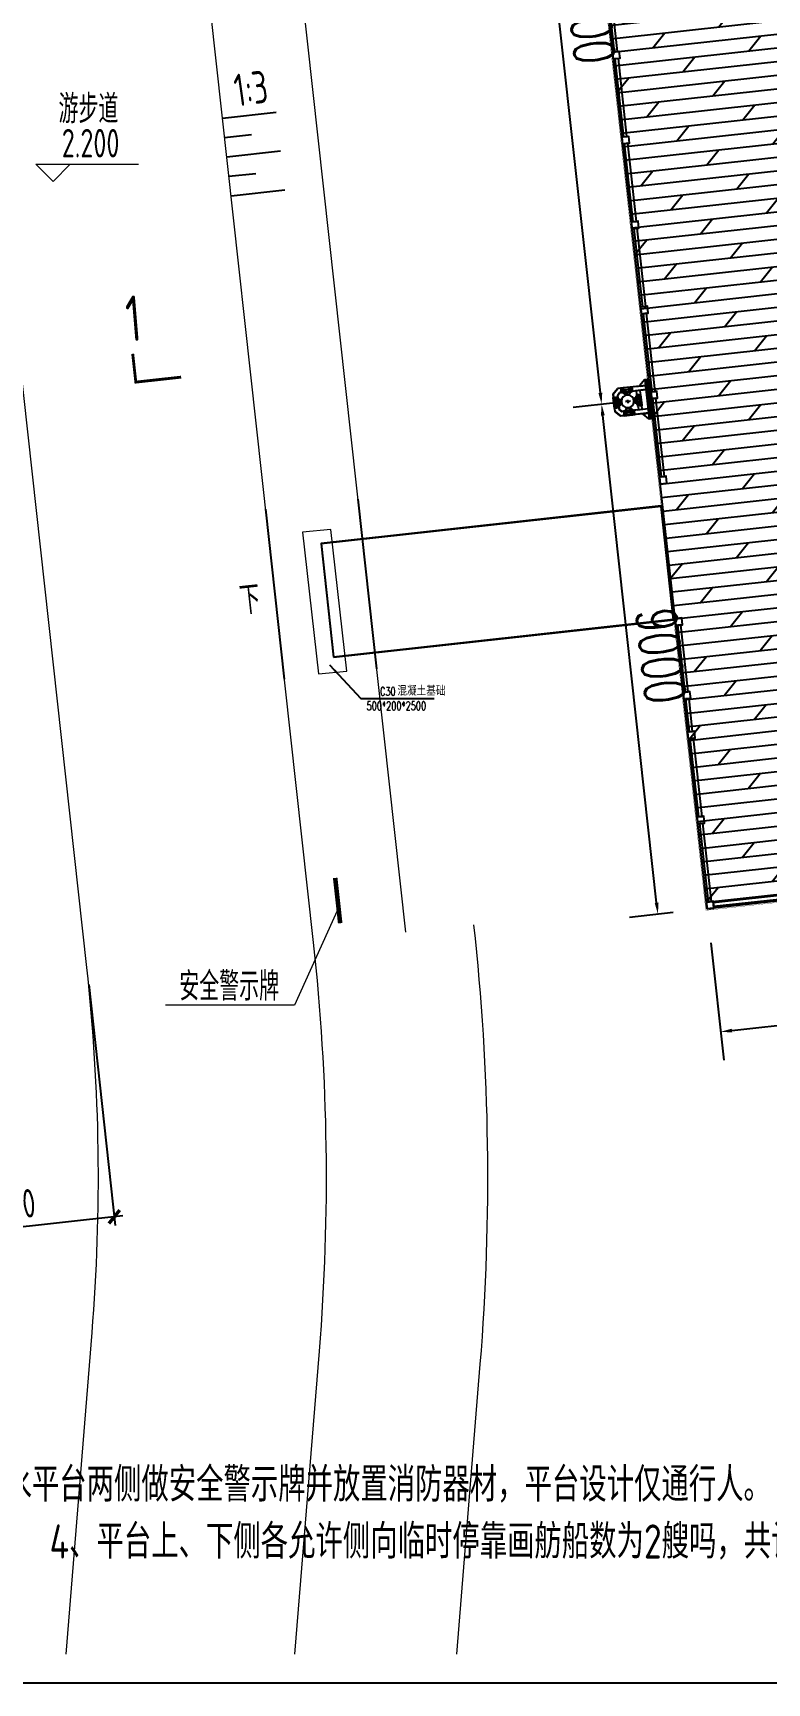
# Model space of a CAD drawing. Header units: millimetres. Extents: x -1003406 to 3312184, y 81337 to 716393.
# Drawn here: x 1393546 to 1406418, y 418900 to 447846 of the extents above; entities that cross this region are included whole.
import ezdxf
from ezdxf.enums import TextEntityAlignment as Align

# ---------------------------------------------------------------- set-up
doc = ezdxf.new("R2010")
doc.units = ezdxf.units.MM
doc.header["$LTSCALE"] = 10
for name, pattern in [('CENTER2', [28.575, 19.05, -3.175, 3.175, -3.175]), ('DASHED2', [0.375, 0.25, -0.125]), ('DOTE', [2.42, 2, -0.2, 0.02, -0.2])]:
    doc.linetypes.add(name, pattern=pattern)
doc.layers.get('0').update_dxf_attribs({"linetype": 'CONTINUOUS'})
doc.layers.get('Defpoints').update_dxf_attribs({"linetype": 'CONTINUOUS'})
for name, color, linetype, lineweight in [('0堤线', 1, 'CONTINUOUS', 40), ('TEXT', 3, 'CONTINUOUS', 15), ('thick', 6, 'CONTINUOUS', 25), ('引线-H', 130, 'CONTINUOUS', 20), ('文字及标注', 3, 'CONTINUOUS', 15), ('标注', 7, 'CONTINUOUS', 9)]:
    doc.layers.add(name, color=color, linetype=linetype, lineweight=lineweight)
for name, color, linetype in [('0标注', 3, 'CONTINUOUS'), ('DIM', 3, 'CONTINUOUS'), ('DIM_LEAD', 3, 'CONTINUOUS'), ('DMTZ', 8, 'CONTINUOUS'), ('DOTE', 1, 'DOTE'), ('PUB_TEXT', 7, 'CONTINUOUS'), ('sk-打印', 7, 'CONTINUOUS'), ('W-bridge approach引桥', 4, 'CONTINUOUS'), ('W-FLOAT_BOWL浮筒', 253, 'CONTINUOUS'), ('W-MOUNTING固定方式', 5, 'CONTINUOUS'), ('W-PLASTIC_RAILINGS塑木栏杆', 6, 'CONTINUOUS'), ('W-STEEL_FRAME钢架', 3, 'CONTINUOUS'), ('W-WOOD_FLOOR木地板', 30, 'CONTINUOUS'), ('护岸线', 6, 'CONTINUOUS'), ('码头-SK', 7, 'CONTINUOUS')]:
    doc.layers.add(name, color=color, linetype=linetype)
doc.styles.add('_TCH_DIM', font='SIMPLEX', dxfattribs={"bigfont": 'GBCBIG'})
doc.styles.add('STANDARD_T3', font='simplex.shx', dxfattribs={"width": 0.7, "bigfont": 'gbcbig.shx'})
doc.styles.add('TCCAD_Dimension', font='Tssdeng.shx', dxfattribs={"width": 0.7, "bigfont": 'hztxt.shx'})
doc.styles.add('TSSD_CHINA', font='tssdeng.shx', dxfattribs={"width": 0.8, "height": 8, "bigfont": 'tssdchn.shx'})
doc.styles.add('TSSD_Dimension', font='Tssdeng.shx', dxfattribs={"width": 0.7, "bigfont": 'hztxt.shx'})
doc.styles.add('TSSD_Label', font='Tssdeng.shx', dxfattribs={"width": 0.7, "bigfont": 'hztxt.shx'})
doc.dimstyles.new('TSSD_100_150', dxfattribs={"dimtxt": 500, "dimasz": 150, "dimexe": 150, "dimexo": 300, "dimgap": 150, "dimtad": 1, "dimdec": 0, "dimzin": 0, "dimdsep": 46, "dimtxsty": 'TSSD_Dimension', "dimblk": 'ARCHTICK', "dimcen": 0, "dimdle": 150, "dimclrt": 7, "dimadec": 0, "dimazin": 0, "dimtfac": 1, "dimtdec": 0, "dimtix": 1, "dimtmove": 2, "dimatfit": 3, "dimfxl": 1, "dimtolj": 1, "dimtzin": 0, "dimarcsym": 0})
doc.dimstyles.new('W&&200', dxfattribs={"dimtxt": 700, "dimasz": 200, "dimexe": 500, "dimexo": 600, "dimgap": 200, "dimtad": 1, "dimdec": 0, "dimzin": 0, "dimdsep": 46, "dimtxsty": 'STANDARD_T3', "dimcen": 0.09, "dimclrd": 1, "dimclre": 1, "dimclrt": 7, "dimazin": 2, "dimtfac": 1, "dimtdec": 0, "dimtix": 1, "dimtmove": 2, "dimatfit": 3, "dimfxl": 100, "dimtolj": 1, "dimtzin": 0, "dimarcsym": 0})
doc.dimstyles.new('W&&5', dxfattribs={"dimtxt": 17.5, "dimasz": 5, "dimexe": 12.5, "dimexo": 15, "dimgap": 5, "dimtad": 1, "dimdec": 0, "dimzin": 0, "dimdsep": 46, "dimtxsty": 'STANDARD_T3', "dimcen": 0.09, "dimclrd": 1, "dimclre": 1, "dimclrt": 7, "dimazin": 2, "dimtfac": 1, "dimtdec": 0, "dimtix": 1, "dimtmove": 2, "dimatfit": 3, "dimfxl": 100, "dimtolj": 1, "dimtzin": 0, "dimarcsym": 0})

# ---------------------------------------------------------------- blocks, each defined once
blk = doc.blocks.new('$RECOVER_180420175437-0')
at = {"layer": '标注'}
for p, q in [((0, 0), (-150, 150)), ((-150, 150), (750, 150)), ((0, 0), (150, 150))]:
    blk.add_line(p, q, dxfattribs=at)
blk = doc.blocks.new('_ArchTick')
at = {"color": 0, "const_width": 0.4}
blk.add_lwpolyline([(-0.71, -0.71), (0.71, 0.71)], dxfattribs=at)
blk = doc.blocks.new('*D387')
at = {"layer": 'Defpoints', "color": 0, "transparency": 16777216}
for p in [(1394489, 431454), (1390861, 431053), (1391344, 426678)]:
    blk.add_point(p, dxfattribs=at)
at = {"layer": 'DIM', "color": 0, "lineweight": -2, "transparency": 16777216}
for p, q in [((1394522, 431156), (1394988, 426929)), ((1390894, 430755), (1391360, 426529)), ((1395121, 427095), (1391195, 426662))]:
    blk.add_line(p, q, dxfattribs=at)
at = {"layer": 'DIM', "color": 0, "lineweight": -2, "transparency": 16777216, "xscale": 150, "yscale": 150, "zscale": 150}
for p, rotation in [((1394972, 427079), 6.297352637511437), ((1391344, 426678), 186.2973526375115)]:
    blk.add_blockref('_ArchTick', p, dxfattribs=dict(at, rotation=rotation))
at = {"layer": 'DIM', "color": 7, "transparency": 16777216, "insert": (1393114, 427276), "char_height": 500, "attachment_point": 5, "rotation": 6.2974, "style": 'TSSD_Dimension'}
blk.add_mtext('\\A1;3650', dxfattribs=at)
blk = doc.blocks.new('*D895')
at = {"layer": 'Defpoints', "color": 0, "transparency": 16777216}
for p in [(1411331, 433141), (1405367, 432482), (1411569, 430982)]:
    blk.add_point(p, dxfattribs=at)
at = {"layer": 'W-WOOD_FLOOR木地板', "color": 1, "lineweight": -2, "transparency": 16777216}
for p, q in [((1411397, 432544), (1411624, 430485)), ((1405433, 431886), (1405660, 429827)), ((1405804, 430346), (1411370, 430960))]:
    blk.add_line(p, q, dxfattribs=at)
at = {"layer": 'W-WOOD_FLOOR木地板', "color": 1, "transparency": 16777216}
for points in [[(1411367, 430993), (1411374, 430927), (1411569, 430982)], [(1405800, 430379), (1405808, 430313), (1405605, 430324)]]:
    blk.add_solid(points, dxfattribs=at)
at = {"layer": 'W-WOOD_FLOOR木地板', "color": 7, "transparency": 16777216, "insert": (1408527, 431200), "char_height": 700, "attachment_point": 5, "rotation": 6.2974, "style": 'STANDARD_T3'}
blk.add_mtext('\\A1;6000', dxfattribs=at)
blk = doc.blocks.new('*D896')
at = {"layer": 'Defpoints', "color": 0, "transparency": 16777216}
for p in [(1403518, 441333), (1404355, 441425), (1405367, 432482)]:
    blk.add_point(p, dxfattribs=at)
at = {"layer": 'W-WOOD_FLOOR木地板', "color": 1, "lineweight": -2, "transparency": 16777216}
for p, q in [((1403759, 441359), (1403021, 441278)), ((1404483, 432586), (1403540, 441134)), ((1404771, 432417), (1404008, 432332))]:
    blk.add_line(p, q, dxfattribs=at)
at = {"layer": 'W-WOOD_FLOOR木地板', "color": 1, "transparency": 16777216}
for points in [[(1403573, 441138), (1403506, 441130), (1403518, 441333)], [(1404516, 432590), (1404450, 432582), (1404505, 432387)]]:
    blk.add_solid(points, dxfattribs=at)
at = {"layer": 'W-WOOD_FLOOR木地板', "color": 7, "transparency": 16777216, "insert": (1404558, 436920), "char_height": 700, "attachment_point": 5, "rotation": 276.2974, "style": 'STANDARD_T3'}
blk.add_mtext('\\A1;9000', dxfattribs=at)
blk = doc.blocks.new('*U190')
blk.add_lwpolyline([(-12, 0), (-12, 2.5), (12, 2.5), (12, 0)], close=True)
blk = doc.blocks.new('*U189')
at = {"color": 8, "linetype": 'Continuous', "lineweight": 15}
for p, q in [((-1, 2), (-2, 1)), ((0, 1), (0, -1)), ((-1, -2), (-2, -1))]:
    blk.add_line(p, q, dxfattribs=at)
at = {"color": 7, "linetype": 'Continuous', "lineweight": 15}
for p, q in [((16, 1), (0, 1)), ((0, 0), (19, 0)), ((16, 1), (16, 0)), ((19, -1), (19, 0)), ((0, -1), (19, -1))]:
    blk.add_line(p, q, dxfattribs=at)
for centre, radius, start, end in [((-3, 0), 2.9, 41.3178, 318.6822), ((-3, 0), 1.45, 41.3178, 318.6822), ((0, 3), 2.82, 221.3178, 270), ((0, -3), 2.82, 90, 138.6822), ((0, 3), 1.37, 221.3178, 270), ((0, -3), 1.37, 90, 138.6822)]:
    blk.add_arc(centre, radius, start, end, dxfattribs=at)
blk = doc.blocks.new('无头销轴_B型_D12X150')
at = {"color": 0}
for p, q in [((-72, 6), (-72, -6)), ((72, 6), (72, -6))]:
    blk.add_line(p, q, dxfattribs=at)
blk.add_lwpolyline([(-75, 4), (-75, -4), (-72, -6), (72, -6), (75, -4), (75, 4), (72, 6), (-72, 6)], close=True, dxfattribs=at)
for centre in [(-70, 0), (70, 0)]:
    blk.add_circle(centre, 1.6, dxfattribs=at)
blk = doc.blocks.new('A$C1EDE4923')
at = {"color": 3, "linetype": 'CENTER2', "ltscale": 0.5}
for p, q in [((-284, 80), (-260, 80)), ((-272, 68), (-272, 92)), ((-235, 120), (-254, 120)), ((-146, 120), (-127, 120)), ((-97, 80), (-121, 80)), ((-109, 68), (-109, 92))]:
    blk.add_line(p, q, dxfattribs=at)
at = {"linetype": 'DASHED2'}
for p, q in [((-240, 126), (-249, 126)), ((-240, 113), (-249, 113)), ((-235, 126), (-145, 126)), ((-235, 113), (-145, 113)), ((-141, 126), (-132, 126)), ((-141, 113), (-132, 113))]:
    blk.add_line(p, q, dxfattribs=at)
at = {"color": 3, "linetype": 'CENTER2'}
blk.add_line((-241, 120), (-140, 120), dxfattribs=at)
for p, q in [((-232, 80), (-232, 160)), ((-148, 80), (-148, 160))]:
    blk.add_line(p, q)
for points in [[(-94, 40), (-94, 120), (-287, 120), (-287, 40)], [(-249, 142), (-240, 142), (-240, 40), (-249, 40)], [(-232, 160), (-148, 160), (-145, 157), (-145, 83), (-148, 80), (-232, 80), (-235, 83), (-235, 157)], [(-132, 142), (-141, 142), (-141, 40), (-132, 40)]]:
    blk.add_lwpolyline(points, close=True)
for centre in [(-272, 80), (-109, 80)]:
    blk.add_circle(centre, 7)
at = {"xscale": -1}
for name, p, rotation in [('无头销轴_B型_D12X150', (-190, 120), 180), ('*U189', (-260, 114), 270), ('*U190', (-249, 120), 90), ('*U190', (-237, 120), 90)]:
    blk.add_blockref(name, p, dxfattribs=dict(at, rotation=rotation))
for name, p, rotation in [('*U190', (-143, 120), 270), ('*U190', (-132, 120), 270), ('*U189', (-121, 114), 90)]:
    blk.add_blockref(name, p, dxfattribs=dict(rotation=rotation))
blk = doc.blocks.new('*D175')
at = {"color": 1, "lineweight": -2, "transparency": 16777216}
for p, q in [((-82, 307), (-85, 304)), ((-78, 311), (78, 464)), ((121, 506), (82, 468))]:
    blk.add_line(p, q, dxfattribs=at)
at = {"color": 1, "transparency": 16777216}
for points in [[(-82, 308), (-81, 307), (-78, 311)], [(81, 468), (82, 467), (78, 464)]]:
    blk.add_solid(points, dxfattribs=at)
at = {"layer": 'Defpoints', "color": 0, "transparency": 16777216}
for p in [(-78, 311), (78, 464)]:
    blk.add_point(p, dxfattribs=at)
at = {"color": 7, "transparency": 16777216, "insert": (93, 499), "char_height": 17.5, "attachment_point": 5, "rotation": 44.4737, "style": 'STANDARD_T3'}
blk.add_mtext('\\A1;∅219', dxfattribs=at)
blk = doc.blocks.new('*D912')
at = {"layer": 'Defpoints', "color": 0, "transparency": 16777216}
for p in [(1402813, 455340), (1401982, 455248), (1404355, 441425)]:
    blk.add_point(p, dxfattribs=at)
at = {"layer": 'W-WOOD_FLOOR木地板', "color": 1, "lineweight": -2, "transparency": 16777216}
for p, q in [((1402217, 455274), (1401485, 455194)), ((1403496, 441531), (1402004, 455050)), ((1403759, 441359), (1403021, 441278))]:
    blk.add_line(p, q, dxfattribs=at)
at = {"layer": 'W-WOOD_FLOOR木地板', "color": 1, "transparency": 16777216}
for points in [[(1402037, 455053), (1401971, 455046), (1401982, 455248)], [(1403529, 441535), (1403463, 441528), (1403518, 441333)]]:
    blk.add_solid(points, dxfattribs=at)
at = {"layer": 'W-WOOD_FLOOR木地板', "color": 7, "transparency": 16777216, "insert": (1403296, 448351), "char_height": 700, "attachment_point": 5, "rotation": 276.2974, "style": 'STANDARD_T3'}
blk.add_mtext('\\A1;14000', dxfattribs=at)
blk = doc.blocks.new('A$C6c0345f4')
at = {"layer": 'W-PLASTIC_RAILINGS塑木栏杆'}
for points in [[(0, 0), (120, 0), (120, 120), (0, 120)], [(120, 30), (1500, 30), (1500, 90), (120, 90)], [(1500, 0), (1620, 0), (1620, 120), (1500, 120)]]:
    blk.add_lwpolyline(points, close=True, dxfattribs=at)
blk = doc.blocks.new('BZQ-T')
at = {"color": 252, "lineweight": 200, "ltscale": 100}
blk.add_line((-344.6, 6), (344.6, 6), dxfattribs=at)
at = {"layer": 'DOTE', "lineweight": 200, "ltscale": 100}
for p, q in [((-300, -17), (-300, 17)), ((-100, -17), (-100, 17)), ((100, -17), (100, 17)), ((300, -17), (300, 17))]:
    blk.add_line(p, q, dxfattribs=at)
at = {"layer": 'W-MOUNTING固定方式'}
for p, q in [((-154.6, 632.1), (-244.6, 542.1)), ((-154.6, 632.1), (154.3, 632.1)), ((154.3, 632.1), (244.3, 542.1)), ((-244.6, 43), (-244.6, 542.1)), ((-121.4, 552.1), (-164.6, 509)), ((-164.6, 43), (-164.6, 509)), ((-121.4, 552.1), (121.2, 552.1)), ((121.2, 552.1), (164.3, 509)), ((164.3, 223.1), (164.3, 509)), ((244.3, 43), (244.3, 542.1))]:
    blk.add_line(p, q, dxfattribs=at)
at = {"layer": 'W-MOUNTING固定方式', "color": 253, "linetype": 'CENTER2', "true_color": 0xadadad}
for p, q in [((-152.5, 627.1), (-239.6, 540.1)), ((-152.5, 627.1), (152.2, 627.1)), ((152.2, 627.1), (239.3, 540.1)), ((-239.6, 43), (-239.6, 540.1)), ((-123.5, 557.1), (-169.6, 511.1)), ((-169.6, 43), (-169.6, 511.1)), ((-123.5, 557.1), (123.2, 557.1)), ((123.2, 557.1), (169.3, 511.1)), ((169.3, 43), (169.3, 511.1)), ((239.3, 43), (239.3, 540.1)), ((-164.6, 218.1), (164.3, 218.1)), ((164.3, 148.1), (-164.6, 148.1))]:
    blk.add_line(p, q, dxfattribs=at)
at = {"layer": 'W-MOUNTING固定方式', "color": 1}
for p, q in [((29.9, 383.5), (-30.1, 383.5)), ((29.9, 383.5), (-30.1, 383.5)), ((-0.1, 341.5), (-0.1, 425.5)), ((-0.1, 341.5), (-0.1, 425.5))]:
    blk.add_line(p, q, dxfattribs=at)
at = {"layer": 'W-MOUNTING固定方式', "color": 0, "lineweight": 5}
for p, q in [((-164.6, 223.1), (164.3, 223.1)), ((164.3, 143.1), (-164.6, 143.1)), ((164.3, 43), (164.3, 234))]:
    blk.add_line(p, q, dxfattribs=at)
at = {"layer": 'W-MOUNTING固定方式', "lineweight": 25}
blk.add_lwpolyline([(-0.1, 425.3), (-0.1, 350)], dxfattribs=at)
at = {"layer": 'W-MOUNTING固定方式', "color": 1}
for points in [[(-344.6, 43), (-344.6, 53), (-254.6, 143), (-244.6, 143), (-244.6, 43)], [(344.3, 43), (344.3, 53), (254.3, 143), (244.3, 143), (244.3, 43)]]:
    blk.add_lwpolyline(points, close=True, dxfattribs=at)
at = {"layer": 'W-MOUNTING固定方式'}
blk.add_circle((-0.1, 387.6), 109.5, dxfattribs=at)
at = {"layer": 'W-STEEL_FRAME钢架'}
for p, q in [((-164.6, 43), (-244.6, 43)), ((164.3, 43), (244.3, 43))]:
    blk.add_line(p, q, dxfattribs=at)
for points in [[(-344.6, 43), (344.6, 43), (344.6, 0), (-344.6, 0)], [(-308, 6), (-292, 6), (-292, 0), (-308, 0)], [(-108, 6), (-92, 6), (-92, 0), (-108, 0)], [(108, 6), (92, 6), (92, 0), (108, 0)], [(308, 6), (292, 6), (292, 0), (308, 0)]]:
    blk.add_lwpolyline(points, close=True, dxfattribs=at)
at = {"layer": 'W-MOUNTING固定方式', "color": 6, "lineweight": 5, "extrusion": (0, 0, -1), "xscale": -1, "zscale": -1}
for p, rotation in [((190.6, 671.7), 180), ((284.1, 193), 90)]:
    blk.add_blockref('A$C1EDE4923', p, dxfattribs=dict(at, rotation=rotation))
at = {"layer": 'W-MOUNTING固定方式', "color": 6, "lineweight": 5, "extrusion": (0, 0, -1), "zscale": -1, "rotation": 270}
blk.add_blockref('A$C1EDE4923', (-283.9, 193), dxfattribs=at)
at = {"layer": 'W-MOUNTING固定方式', "color": 6, "lineweight": 5, "extrusion": (0, 0, -1), "zscale": -1}
blk.add_blockref('A$C1EDE4923', (190.6, 103.6), dxfattribs=at)
dim = blk.add_diameter_dim_2p(p1=(-78.3, 310.9), p2=(78, 464.4), dimstyle='W&&5')
dim.commit()
dim.dimension.update_dxf_attribs({"geometry": '*D175', "text_midpoint": (93.2, 498.6)})

msp = doc.modelspace()

# ---------------------------------------------------------------- hatches: boundary and pattern name
at = {"layer": 'W-WOOD_FLOOR木地板'}
h = msp.add_hatch(dxfattribs=at)
h.set_pattern_fill('DOLMIT', color=256, scale=300, angle=6.29735)
h.set_pattern_definition([(6.297353, (178631.93, -59016.14), (-26.119285, 236.68579), []), (51.29735, (178631.9, -59016.14), (-525.6098, 421.13273), [336.7564, -673.512])])
h.paths.add_polyline_path([(1410014.6, 445068.1), (1406394.9, 477869), (1393970.3, 476497.9), (1394091.4, 475400.6), (1398000.2, 470857.6), (1400624.6, 465123.9), (1402404.1, 459331.6), (1405367, 432482.4), (1411330.8, 433140.6), (1410453.3, 441092.3)])

# ---------------------------------------------------------------- linework, layer by layer
for points in [[(1397955.3, 436510.1), (1397626.3, 439492)], [(1399575.5, 436688.9), (1399246.4, 439670.8)]]:
    msp.add_lwpolyline(points)
at = {"layer": '0堤线', "lineweight": 25}
for points in [[(1396869, 446354.1), (1397812.9, 446458.3)], [(1396906.6, 446013.3), (1397378.5, 446065.4)], [(1396944.2, 445672.5), (1397888.1, 445776.7)], [(1396981.8, 445331.8), (1397453.8, 445383.8)], [(1397019.4, 444991), (1397963.3, 445095.1)]]:
    msp.add_lwpolyline(points, dxfattribs=at)
at = {"layer": 'DIM_LEAD', "color": 0}
for p, q in [((1398747.7, 436760.3), (1399292.3, 436169.1)), ((1399292.3, 436169.1), (1400578.7, 436169.1))]:
    msp.add_line(p, q, dxfattribs=at)
msp.add_lwpolyline([(1398747.7, 436760.3, 0, 40, 0), (1398849.4, 436650, 0, 0, 0)], format="xyseb", dxfattribs=at)
at = {"layer": 'DMTZ', "color": 3, "lineweight": 20, "ltscale": 1.5, "flags": 128}
for points in [[(1394125.5, 419406.8), (1394582.3, 425046.2, 0.0477173), (1394489, 431453.7), (1391980.7, 454183.5, 0.1978752), (1379679, 476668.8), (1373574.4, 481600.1)], [(1398138.6, 419406.8), (1398569.2, 424723.3, 0.0477173), (1398464.9, 431892.5), (1395956.6, 454622.3, 0.1978752), (1382192.6, 479780.4), (1379939.9, 481600.1)]]:
    msp.add_lwpolyline(points, format="xyb", dxfattribs=at)
at = {"layer": 'sk-打印'}
msp.add_lwpolyline([(1373244.3, 481600.1), (1462344.3, 481600.1), (1462344.3, 418900.1), (1373244.3, 418900.1)], close=True, dxfattribs=at)
at = {"layer": 'thick', "const_width": 50}
msp.add_lwpolyline([(1395294.2, 442218.5), (1395348.9, 441721.5), (1396144.1, 441809.1)], dxfattribs=at)
at = {"layer": 'W-bridge approach引桥'}
for points in [[(1398816.3, 436904.4), (1404780.1, 437562.5), (1404560.7, 439550.5), (1398596.9, 438892.3)], [(1398817.4, 436894.5), (1404781.2, 437552.6), (1404561.8, 439540.5), (1398598, 438882.4)]]:
    msp.add_lwpolyline(points, close=True, dxfattribs=at)
at = {"layer": 'W-FLOAT_BOWL浮筒', "const_width": 5}
msp.add_lwpolyline([(1410234, 443080.2), (1426137.4, 444835.2), (1426356.8, 442847.3), (1410453.3, 441092.3), (1411330.8, 433140.6), (1405367, 432482.4), (1402404.1, 459331.6), (1400624.6, 465123.9), (1398000.2, 470857.6), (1394091.4, 475400.6), (1393970.3, 476497.9), (1406394.9, 477869), (1407162.7, 470911.3), (1423066.1, 472666.3), (1423285.5, 470678.3), (1407382.1, 468923.3), (1408698.3, 456995.7), (1424601.8, 458750.8), (1424821.2, 456762.8), (1408917.7, 455007.8), (1410234, 443080.2)], dxfattribs=at)
at = {"layer": 'W-FLOAT_BOWL浮筒'}
msp.add_lwpolyline([(1410234, 443080.2), (1426137.4, 444835.2), (1426356.8, 442847.3), (1410453.3, 441092.3), (1411330.8, 433140.6), (1405367, 432482.4), (1402404.1, 459331.6), (1400624.6, 465123.9), (1398000.2, 470857.6), (1394091.4, 475400.6), (1393970.3, 476497.9), (1406394.9, 477869), (1408698.3, 456995.7), (1424601.8, 458750.8), (1424821.2, 456762.8), (1408917.7, 455007.8), (1410234, 443080.2)], dxfattribs=at)
at = {"layer": 'W-PLASTIC_RAILINGS塑木栏杆'}
for points in [[(1404531.2, 440056.4), (1404544.4, 439937.2), (1404663.7, 439950.3), (1404650.5, 440069.6)], [(1404805.4, 437571.5), (1404818.6, 437452.3), (1404937.9, 437465.4), (1404924.7, 437584.7)], [(1404848.4, 437455.5), (1404977.9, 436282.7), (1405037.5, 436289.2), (1404908.1, 437462.1)], [(1404948, 436279.4), (1404961.2, 436160.1), (1405080.5, 436173.3), (1405067.3, 436292.5)], [(1404948, 436279.4), (1404961.2, 436160.1), (1405080.5, 436173.3), (1405067.3, 436292.5)], [(1404991, 436163.4), (1405054.6, 435586.9), (1405114.3, 435593.5), (1405050.7, 436170)], [(1405024.8, 435583.6), (1405038, 435464.3), (1405157.3, 435477.5), (1405144.1, 435596.8)], [(1405367, 432482.4), (1405486.3, 432495.6), (1405473.2, 432614.9), (1405353.9, 432601.7)], [(1405483, 432525.4), (1406854.7, 432676.8), (1406848.1, 432736.4), (1405476.4, 432585)]]:
    msp.add_lwpolyline(points, close=True, dxfattribs=at)
at = {"layer": 'W-STEEL_FRAME钢架', "const_width": 5}
msp.add_lwpolyline([(1410256.1, 443107.8), (1426159.5, 444862.8), (1426384.4, 442825.2), (1410480.9, 441070.2), (1411358.4, 433118.4), (1405344.9, 432454.8), (1402379.5, 459326.6), (1400601.2, 465114.9), (1397979, 470843.9), (1394067.4, 475390.2), (1393942.7, 476520), (1406417, 477896.6), (1407184.8, 470938.9), (1423088.2, 472693.9), (1423313.1, 470656.2), (1407409.6, 468901.2), (1408720.4, 457023.3), (1424623.9, 458778.3), (1424848.7, 456740.7), (1408945.3, 454985.7)], close=True, dxfattribs=at)
at = {"layer": '引线-H', "const_width": 80}
msp.add_lwpolyline([(1398845.6, 433023.6), (1398933.4, 432228.4)], dxfattribs=at)
at = {"layer": '引线-H'}
msp.add_lwpolyline([(1398903.6, 432498.5), (1398133.1, 430794), (1395869.2, 430794)], dxfattribs=at)
at = {"layer": '护岸线', "color": 6, "lineweight": 15}
msp.add_lwpolyline([(1400977.9, 419406.8), (1401390, 424494.9, 0.0477173), (1401277.8, 432202.9)], format="xyb", dxfattribs=at)
at = {"layer": '文字及标注', "color": 0}
msp.add_lwpolyline([(1398554.6, 436606.6), (1399052.1, 436651.5), (1398771.4, 439135.7), (1398273.9, 439090.8)], close=True, dxfattribs=at)
at = {"layer": '码头-SK', "lineweight": 0}
msp.add_lwpolyline([(1400085.1, 432071.3), (1397587.7, 454701.7)], dxfattribs=at)

# ---------------------------------------------------------------- block references
at = {"layer": 'W-PLASTIC_RAILINGS塑木栏杆', "rotation": 276.297352635699}
for p in [(1403544, 449002.1), (1403708.6, 447511.2), (1403873.1, 446020.2), (1404037.6, 444529.3), (1404202.2, 443038.3), (1404366.7, 441547.4), (1405024.8, 435583.6), (1405189.3, 434092.7)]:
    msp.add_blockref('A$C6c0345f4', p, dxfattribs=at)
at = {"layer": 'W-STEEL_FRAME钢架', "lineweight": 200, "xscale": -1, "rotation": 96.29735263569857}
msp.add_blockref('BZQ-T', (1404361, 441425.7), dxfattribs=at)
at = {"layer": '标注', "xscale": 2, "yscale": 2, "zscale": 2}
msp.add_blockref('$RECOVER_180420175437-0', (1393897.1, 445243.9), dxfattribs=at)

# ---------------------------------------------------------------- texts
at = {"layer": '0标注', "linetype": 'Continuous', "extrusion": (0.006652, -0.007324, 0.999951), "style": 'TCCAD_Dimension', "width": 0.7}
msp.add_text('1:3', height=571.43, rotation=8.11687, dxfattribs=at).set_placement((1397087.2, 446606.3, 6029.3))
at = {"layer": 'PUB_TEXT', "color": 7, "style": '_TCH_DIM', "width": 0.705882}
for s, p in [('C30', (1399631, 436221.6)), ('500*200*2500', (1399396.2, 435967.8))]:
    msp.add_text(s, height=148.75, dxfattribs=at).set_placement(p)
at = {"layer": 'PUB_TEXT', "color": 7, "style": '_TCH_DIM'}
msp.add_text('混凝土基础', height=168.79, dxfattribs=at).set_placement((1399936, 436221.6))
at = {"layer": 'TEXT', "style": 'TSSD_CHINA', "width": 0.75}
msp.add_text('下', height=500, rotation=6.29735, dxfattribs=at).set_placement((1397350.8, 437907.1), align=Align.MIDDLE)
at = {"layer": 'TEXT', "style": 'TSSD_Dimension', "width": 0.7}
msp.add_text('安全警示牌', height=500, dxfattribs=at).set_placement((1396111.5, 430871.9))
at = {"layer": 'TEXT', "ltscale": 99, "insert": (1376792.2, 423682.6, -383963.8), "char_height": 600, "width": 30938.61, "attachment_point": 1, "style": 'TCCAD_Dimension'}
msp.add_mtext('{\\W0.8;说明：\\P1、图中所注高程（1985国家高程基准）为m计，其余以mm计。    3、亲水平台两侧做安全警示牌并放置消防器材，平台设计仅通行人。\\P2、坐标系为嘉兴当地坐标系。                                    4、平台上、下侧各允许侧向临时停靠画舫船数为2艘吗，共计4艘画舫。                                }', dxfattribs=at)
at = {"layer": 'thick', "style": 'TSSD_Label', "width": 0.7}
msp.add_text('1', height=800, rotation=4.74183, dxfattribs=at).set_placement((1395141, 443227.5), align=Align.TOP_LEFT)
at = {"layer": '标注', "style": 'TCCAD_Dimension', "width": 0.7}
for s, p in [('游步道', (1393993.1, 446262.9)), ('2.200', (1394050.1, 445663.3, -274259.9))]:
    msp.add_text(s, height=500, dxfattribs=at).set_placement(p)

# ---------------------------------------------------------------- dimensions: what is measured, and where the dimension line sits
at = {"layer": 'DIM'}
dim = msp.add_linear_dim(base=(1391343.9, 426678.1), p1=(1394489, 431453.7), p2=(1390861.1, 431053.4), angle=6.29735, dimstyle='TSSD_100_150', dxfattribs=at)
dim.commit()
dim.dimension.update_dxf_attribs({"geometry": '*D387', "text_midpoint": (1393114, 427275.9)})
at = {"layer": 'W-WOOD_FLOOR木地板'}
for base, p1, p2, angle, picture, middle in [((1401982, 455248.5), (1404355, 441425.1), (1402813.4, 455340.2), 96.29735, '*D912', (1403296.5, 448350.9)), ((1403517.6, 441332.7), (1405367, 432482.4), (1404355, 441425.1), 96.29735, '*D896', (1404557.9, 436920.3)), ((1411569, 430982.3), (1405367, 432482.4), (1411330.8, 433140.6), 6.29735, '*D895', (1408526.8, 431199.9))]:
    dim = msp.add_linear_dim(base=base, p1=p1, p2=p2, angle=angle, dimstyle='W&&200', dxfattribs=at)
    dim.commit()
    dim.dimension.update_dxf_attribs({"geometry": picture, "text_midpoint": middle})

doc.saveas('drawing.dxf')
